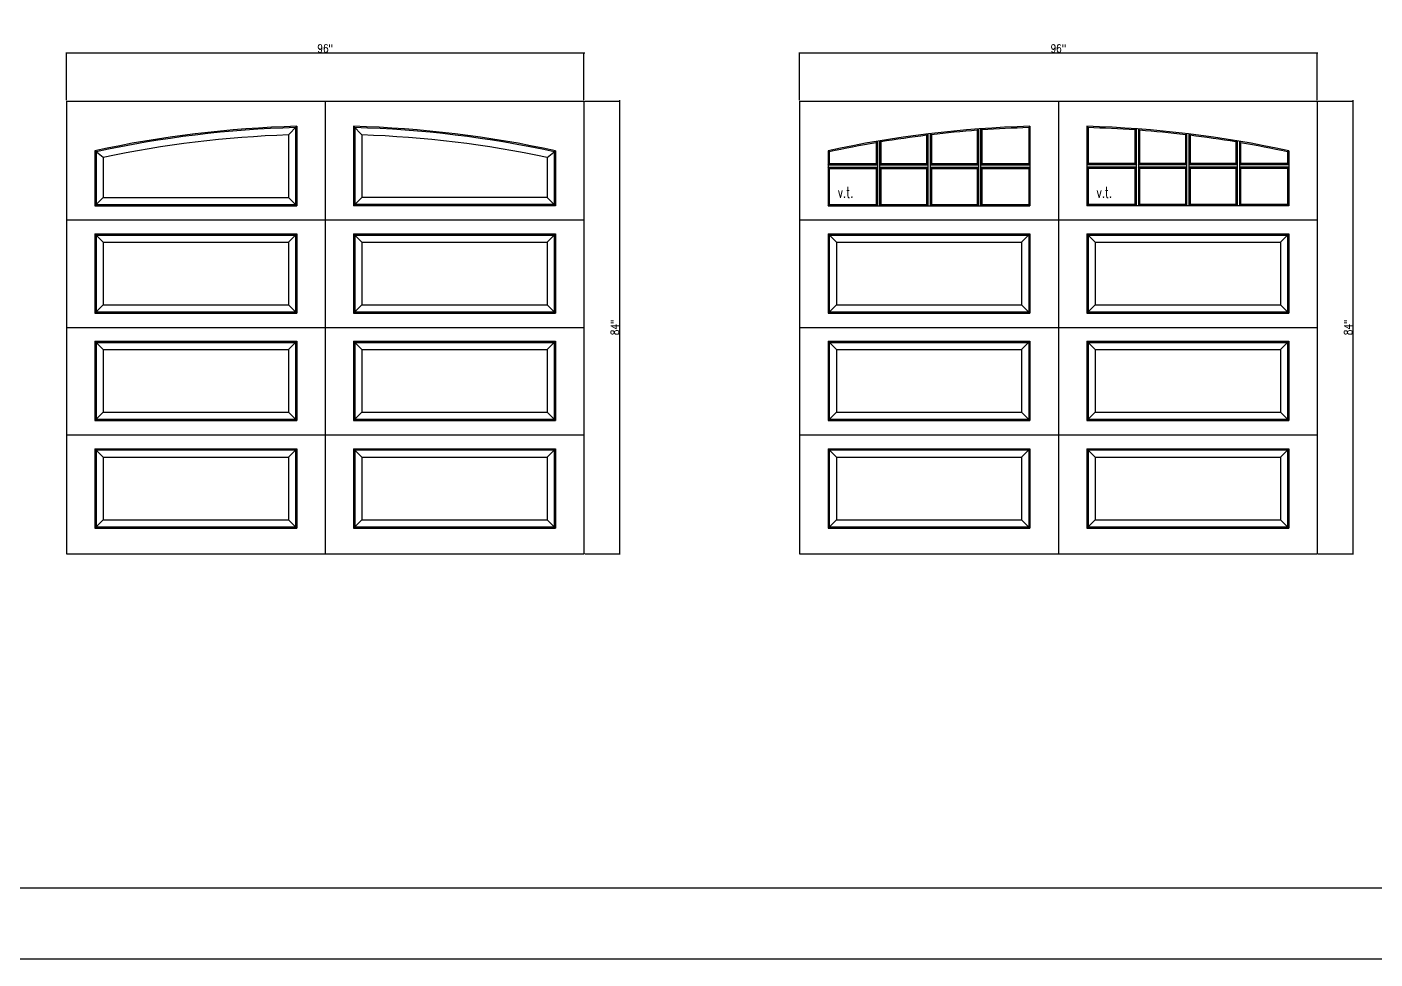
# Model space of a CAD drawing. Header units: inches. Extents: x 1985 to 11287, y 379 to 3234.
# Drawn here: x 8763.1 to 9013.1, y 2152 to 2325 of the extents above; entities that cross this region are included whole.
import ezdxf

# ---------------------------------------------------------------- set-up
doc = ezdxf.new("R2010")
doc.units = ezdxf.units.IN
doc.header["$MEASUREMENT"] = 0
doc.layers.get('0').update_dxf_attribs({"linetype": 'CONTINUOUS'})
doc.layers.get('Defpoints').update_dxf_attribs({"linetype": 'CONTINUOUS'})
for name, color, linetype in [('COTE1-1 99', 7, 'CONTINUOUS'), ('elevation 99', 7, 'CONTINUOUS'), ('separation 99', 3, 'CONTINUOUS')]:
    doc.layers.add(name, color=color, linetype=linetype)
doc.styles.get("Standard").update_dxf_attribs({"font": 'txt.shx', "width": 0.8})
doc.dimstyles.new('Elevation', dxfattribs={"dimscale": 2, "dimtxt": 0.75, "dimasz": 0.0625, "dimexe": 0.0625, "dimexo": 0.0625, "dimgap": 0.0625, "dimtad": 1, "dimdec": 5, "dimzin": 0, "dimdsep": 46, "dimlunit": 5, "dimtxsty": 'Standard', "dimblk1": 'OBLIQUE', "dimblk2": 'OBLIQUE', "dimsah": 1, "dimcen": 2, "dimdle": 0.0625, "dimclrd": 1, "dimclre": 1, "dimadec": 1, "dimazin": 0, "dimtfac": 0.375, "dimtdec": 5, "dimtmove": 0, "dimatfit": 3, "dimldrblk": 'OBLIQUE', "dimfxl": 1, "dimfrac": 2, "dimtolj": 1, "dimtzin": 0, "dimarcsym": 0})

# ---------------------------------------------------------------- blocks, each defined once
blk = doc.blocks.new('_OBLIQUE')
at = {"color": 0, "linetype": 'ByBlock'}
blk.add_line((-0.5, -0.5), (0.5, 0.5), dxfattribs=at)
blk = doc.blocks.new('*D100')
at = {"layer": 'COTE1-1 99', "color": 1, "lineweight": -2, "transparency": 16777216}
for p, q in [((8866.51, 2320.12), (8770.26, 2320.12)), ((8770.38, 2311.37), (8770.38, 2320.25)), ((8866.38, 2311.37), (8866.38, 2320.25))]:
    blk.add_line(p, q, dxfattribs=at)
at = {"layer": 'Defpoints', "color": 0, "transparency": 16777216}
for p in [(8770.38, 2320.12), (8770.38, 2311.24), (8866.38, 2311.24)]:
    blk.add_point(p, dxfattribs=at)
at = {"layer": 'COTE1-1 99', "color": 1, "lineweight": -2, "transparency": 16777216, "xscale": 0.125, "yscale": 0.125, "zscale": 0.125, "rotation": 180}
blk.add_blockref('_OBLIQUE', (8770.38, 2320.12), dxfattribs=at)
at = {"layer": 'COTE1-1 99', "color": 1, "lineweight": -2, "transparency": 16777216, "xscale": 0.125, "yscale": 0.125, "zscale": 0.125}
blk.add_blockref('_OBLIQUE', (8866.38, 2320.12), dxfattribs=at)
at = {"layer": 'COTE1-1 99', "color": 0, "transparency": 16777216, "insert": (8818.38, 2321), "char_height": 1.5, "attachment_point": 5}
blk.add_mtext('\\A1;96"', dxfattribs=at)
blk = doc.blocks.new('*D101')
at = {"layer": 'COTE1-1 99', "color": 1, "lineweight": -2, "transparency": 16777216}
for p, q in [((8866.51, 2311.24), (8873.12, 2311.24)), ((8872.99, 2311.37), (8872.99, 2227.12)), ((8866.51, 2227.24), (8873.12, 2227.24))]:
    blk.add_line(p, q, dxfattribs=at)
at = {"layer": 'Defpoints', "color": 0, "transparency": 16777216}
for p in [(8866.38, 2311.24), (8866.38, 2227.24), (8872.99, 2227.24)]:
    blk.add_point(p, dxfattribs=at)
at = {"layer": 'COTE1-1 99', "color": 1, "lineweight": -2, "transparency": 16777216, "xscale": 0.125, "yscale": 0.125, "zscale": 0.125}
for p, rotation in [((8872.99, 2311.24), 90), ((8872.99, 2227.24), 270)]:
    blk.add_blockref('_OBLIQUE', p, dxfattribs=dict(at, rotation=rotation))
at = {"layer": 'COTE1-1 99', "color": 0, "transparency": 16777216, "insert": (8872.12, 2269.24), "char_height": 1.5, "attachment_point": 5, "rotation": 90}
blk.add_mtext('\\A1;84"', dxfattribs=at)
blk = doc.blocks.new('*D104')
at = {"layer": 'COTE1-1 99', "color": 1, "lineweight": -2, "transparency": 16777216}
for p, q in [((9002.51, 2320.12), (8906.26, 2320.12)), ((8906.38, 2311.37), (8906.38, 2320.25)), ((9002.38, 2311.37), (9002.38, 2320.25))]:
    blk.add_line(p, q, dxfattribs=at)
at = {"layer": 'Defpoints', "color": 0, "transparency": 16777216}
for p in [(8906.38, 2320.12), (8906.38, 2311.24), (9002.38, 2311.24)]:
    blk.add_point(p, dxfattribs=at)
at = {"layer": 'COTE1-1 99', "color": 1, "lineweight": -2, "transparency": 16777216, "xscale": 0.125, "yscale": 0.125, "zscale": 0.125, "rotation": 180}
blk.add_blockref('_OBLIQUE', (8906.38, 2320.12), dxfattribs=at)
at = {"layer": 'COTE1-1 99', "color": 1, "lineweight": -2, "transparency": 16777216, "xscale": 0.125, "yscale": 0.125, "zscale": 0.125}
blk.add_blockref('_OBLIQUE', (9002.38, 2320.12), dxfattribs=at)
at = {"layer": 'COTE1-1 99', "color": 0, "transparency": 16777216, "insert": (8954.38, 2321), "char_height": 1.5, "attachment_point": 5}
blk.add_mtext('\\A1;96"', dxfattribs=at)
blk = doc.blocks.new('*D105')
at = {"layer": 'COTE1-1 99', "color": 1, "lineweight": -2, "transparency": 16777216}
for p, q in [((9002.51, 2311.24), (9009.12, 2311.24)), ((9008.99, 2311.37), (9008.99, 2227.12)), ((9002.51, 2227.24), (9009.12, 2227.24))]:
    blk.add_line(p, q, dxfattribs=at)
at = {"layer": 'Defpoints', "color": 0, "transparency": 16777216}
for p in [(9002.38, 2311.24), (9002.38, 2227.24), (9008.99, 2227.24)]:
    blk.add_point(p, dxfattribs=at)
at = {"layer": 'COTE1-1 99', "color": 1, "lineweight": -2, "transparency": 16777216, "xscale": 0.125, "yscale": 0.125, "zscale": 0.125}
for p, rotation in [((9008.99, 2311.24), 90), ((9008.99, 2227.24), 270)]:
    blk.add_blockref('_OBLIQUE', p, dxfattribs=dict(at, rotation=rotation))
at = {"layer": 'COTE1-1 99', "color": 0, "transparency": 16777216, "insert": (9008.12, 2269.24), "char_height": 1.5, "attachment_point": 5, "rotation": 90}
blk.add_mtext('\\A1;84"', dxfattribs=at)

msp = doc.modelspace()

# ---------------------------------------------------------------- linework, layer by layer
at = {"layer": 'elevation 99'}
for p, q in [((8770.380625, 2311.241326), (8866.380625, 2311.241326)), ((8770.380625, 2311.241326), (8770.380625, 2227.241326)), ((8775.880625, 2311.241326), (8812.880625, 2311.241326)), ((8818.380625, 2311.241326), (8818.380625, 2227.241326)), ((8823.880625, 2311.241326), (8860.880625, 2311.241326)), ((8866.380625, 2311.241326), (8866.380625, 2227.241326)), ((8906.380675, 2311.241326), (9002.380675, 2311.241326)), ((8906.380675, 2311.241326), (8906.380675, 2227.241326)), ((8911.880675, 2311.241326), (8948.880675, 2311.241326)), ((8954.380675, 2311.241326), (8954.380675, 2227.241326)), ((8959.880675, 2311.241326), (8996.880675, 2311.241326)), ((9002.380675, 2311.241326), (9002.380675, 2227.241326)), ((8813.113606, 2306.54318), (8811.568125, 2304.950139)), ((8812.880625, 2306.303826), (8812.880625, 2292.053826)), ((8813.113606, 2306.54318), (8813.113625, 2291.820826)), ((8823.647644, 2306.54318), (8823.647625, 2291.820826)), ((8823.647644, 2306.54318), (8825.193125, 2304.950139)), ((8823.880625, 2306.303826), (8823.880625, 2292.053826)), ((8939.309675, 2305.810819), (8939.542675, 2306.061933)), ((8939.309675, 2305.810819), (8939.309675, 2299.616326)), ((8939.542675, 2306.061933), (8939.542675, 2291.820826)), ((8939.951675, 2306.091904), (8939.951675, 2291.820826)), ((8939.951675, 2306.091904), (8940.184675, 2305.875013)), ((8940.184675, 2305.875013), (8940.184675, 2299.616326)), ((8949.113656, 2306.54318), (8948.880675, 2306.303826)), ((8948.880675, 2306.303826), (8948.880675, 2299.616326)), ((8949.113656, 2306.54318), (8949.113675, 2291.820826)), ((8959.647693, 2306.54318), (8959.647675, 2291.820826)), ((8959.647693, 2306.54318), (8959.880675, 2306.303826)), ((8959.880675, 2306.303826), (8959.880675, 2299.616326)), ((8968.809675, 2306.091904), (8968.576675, 2305.875013)), ((8968.576675, 2305.875013), (8968.576675, 2299.616326)), ((8968.809675, 2306.091904), (8968.809675, 2291.820826)), ((8969.218675, 2306.061933), (8969.218675, 2291.820826)), ((8969.451675, 2305.810819), (8969.218675, 2306.061933)), ((8969.451675, 2305.810819), (8969.451675, 2299.616326)), ((8811.568125, 2304.950139), (8811.568125, 2293.366326)), ((8825.193125, 2304.950139), (8825.193125, 2293.366326)), ((8920.576675, 2303.501989), (8920.809675, 2303.778154)), ((8920.576675, 2303.501989), (8920.576675, 2299.616326)), ((8920.809675, 2303.778154), (8920.809675, 2291.820826)), ((8921.218675, 2303.847275), (8921.218675, 2291.820826)), ((8921.218675, 2303.847275), (8921.451675, 2303.650043)), ((8921.451675, 2303.650043), (8921.451675, 2299.616326)), ((8929.943175, 2304.880872), (8930.176175, 2305.144141)), ((8929.943175, 2304.880872), (8929.943175, 2299.616326)), ((8930.176175, 2305.144141), (8930.176175, 2291.820826)), ((8930.585175, 2305.19352), (8930.585175, 2291.820826)), ((8930.585175, 2305.19352), (8930.818175, 2304.986637)), ((8930.818175, 2304.986637), (8930.818175, 2299.616326)), ((8978.176175, 2305.19352), (8977.943175, 2304.986637)), ((8977.943175, 2304.986637), (8977.943175, 2299.616326)), ((8978.176175, 2305.19352), (8978.176175, 2291.820826)), ((8978.585175, 2305.144141), (8978.585175, 2291.820826)), ((8978.818175, 2304.880872), (8978.585175, 2305.144141)), ((8978.818175, 2304.880872), (8978.818175, 2299.616326)), ((8987.542675, 2303.847275), (8987.309675, 2303.650043)), ((8987.309675, 2303.650043), (8987.309675, 2299.616326)), ((8987.542675, 2303.847275), (8987.542675, 2291.820826)), ((8987.951675, 2303.778154), (8987.951675, 2291.820826)), ((8988.184675, 2303.501989), (8987.951675, 2303.778154)), ((8988.184675, 2303.501989), (8988.184675, 2299.616326)), ((8775.647625, 2301.999364), (8775.647625, 2291.820826)), ((8777.196453, 2300.751754), (8775.647625, 2301.999364)), ((8775.880625, 2301.811678), (8775.880625, 2292.053826)), ((8777.193125, 2300.751049), (8777.193125, 2293.366326)), ((8859.564797, 2300.751754), (8861.113625, 2301.999364)), ((8859.568125, 2300.751049), (8859.568125, 2293.366326)), ((8860.880625, 2301.811678), (8860.880625, 2292.053826)), ((8861.113625, 2301.999364), (8861.113625, 2291.820826)), ((8911.647675, 2301.999364), (8911.647675, 2291.820826)), ((8911.880675, 2301.811678), (8911.647675, 2301.999364)), ((8911.880675, 2301.811678), (8911.880675, 2299.616326)), ((8996.880675, 2301.811678), (8997.113675, 2301.999364)), ((8996.880675, 2301.811678), (8996.880675, 2299.616326)), ((8997.113675, 2301.999364), (8997.113675, 2291.820826)), ((8911.647675, 2299.383326), (8911.880675, 2299.616326)), ((8911.647675, 2299.383326), (8916.551175, 2299.383326)), ((8911.647675, 2298.974326), (8916.551175, 2298.974326)), ((8911.880675, 2298.741326), (8911.647675, 2298.974326)), ((8911.880675, 2299.616326), (8916.318175, 2299.616326)), ((8911.880675, 2298.741326), (8916.318175, 2298.741326)), ((8911.880675, 2298.741326), (8911.880675, 2292.053826)), ((8916.085175, 2299.383326), (8920.809675, 2299.383326)), ((8916.085175, 2298.974326), (8920.809675, 2298.974326)), ((8916.318175, 2299.616326), (8920.576675, 2299.616326)), ((8916.318175, 2298.741326), (8920.576675, 2298.741326)), ((8920.576675, 2299.616326), (8920.809675, 2299.383326)), ((8920.809675, 2298.974326), (8920.576675, 2298.741326)), ((8920.576675, 2298.741326), (8920.576675, 2292.053826)), ((8921.451675, 2299.616326), (8921.218675, 2299.383326)), ((8921.218675, 2299.383326), (8930.176175, 2299.383326)), ((8921.218675, 2298.974326), (8930.176175, 2298.974326)), ((8921.218675, 2298.974326), (8921.451675, 2298.741326)), ((8921.451675, 2299.616326), (8929.943175, 2299.616326)), ((8921.451675, 2298.741326), (8929.943175, 2298.741326)), ((8921.451675, 2298.741326), (8921.451675, 2292.053826)), ((8930.176175, 2299.383326), (8929.943175, 2299.616326)), ((8929.943175, 2298.741326), (8930.176175, 2298.974326)), ((8929.943175, 2298.741326), (8929.943175, 2292.053826)), ((8930.585175, 2299.383326), (8930.818175, 2299.616326)), ((8930.585175, 2299.383326), (8939.542675, 2299.383326)), ((8930.585175, 2298.974326), (8939.542675, 2298.974326)), ((8930.818175, 2298.741326), (8930.585175, 2298.974326)), ((8930.818175, 2299.616326), (8939.309675, 2299.616326)), ((8930.818175, 2298.741326), (8930.818175, 2292.053826)), ((8930.818175, 2298.741326), (8939.309675, 2298.741326)), ((8939.542675, 2299.383326), (8939.309675, 2299.616326)), ((8939.309675, 2298.741326), (8939.542675, 2298.974326)), ((8939.309675, 2298.741326), (8939.309675, 2292.053826)), ((8939.951675, 2299.383326), (8940.184675, 2299.616326)), ((8939.951675, 2299.383326), (8944.676175, 2299.383326)), ((8939.951675, 2298.974326), (8944.676175, 2298.974326)), ((8940.184675, 2298.741326), (8939.951675, 2298.974326)), ((8940.184675, 2299.616326), (8944.443175, 2299.616326)), ((8940.184675, 2298.741326), (8944.443175, 2298.741326)), ((8940.184675, 2298.741326), (8940.184675, 2292.053826)), ((8944.210175, 2299.383326), (8949.113675, 2299.383326)), ((8944.210175, 2298.974326), (8949.113675, 2298.974326)), ((8944.443175, 2299.616326), (8948.880675, 2299.616326)), ((8944.443175, 2298.741326), (8948.880675, 2298.741326)), ((8948.880675, 2299.616326), (8949.113675, 2299.383326)), ((8948.880675, 2298.741326), (8949.113675, 2298.974326)), ((8948.880675, 2298.741326), (8948.880675, 2292.053826)), ((8959.880675, 2299.616326), (8959.647675, 2299.383326)), ((8964.551175, 2299.383326), (8959.647675, 2299.383326)), ((8959.880675, 2298.741326), (8959.647675, 2298.974326)), ((8964.551175, 2298.974326), (8959.647675, 2298.974326)), ((8964.318175, 2299.616326), (8959.880675, 2299.616326)), ((8959.880675, 2298.741326), (8959.880675, 2292.053826)), ((8964.318175, 2298.741326), (8959.880675, 2298.741326)), ((8968.809675, 2299.383326), (8964.085175, 2299.383326)), ((8968.809675, 2298.974326), (8964.085175, 2298.974326)), ((8968.576675, 2299.616326), (8964.318175, 2299.616326)), ((8968.576675, 2298.741326), (8964.318175, 2298.741326)), ((8968.809675, 2299.383326), (8968.576675, 2299.616326)), ((8968.576675, 2298.741326), (8968.809675, 2298.974326)), ((8968.576675, 2298.741326), (8968.576675, 2292.053826)), ((8969.218675, 2299.383326), (8969.451675, 2299.616326)), ((8978.176175, 2299.383326), (8969.218675, 2299.383326)), ((8978.176175, 2298.974326), (8969.218675, 2298.974326)), ((8969.451675, 2298.741326), (8969.218675, 2298.974326)), ((8977.943175, 2299.616326), (8969.451675, 2299.616326)), ((8977.943175, 2298.741326), (8969.451675, 2298.741326)), ((8969.451675, 2298.741326), (8969.451675, 2292.053826)), ((8978.176175, 2299.383326), (8977.943175, 2299.616326)), ((8977.943175, 2298.741326), (8978.176175, 2298.974326)), ((8977.943175, 2298.741326), (8977.943175, 2292.053826)), ((8978.585175, 2299.383326), (8978.818175, 2299.616326)), ((8987.542675, 2299.383326), (8978.585175, 2299.383326)), ((8987.542675, 2298.974326), (8978.585175, 2298.974326)), ((8978.818175, 2298.741326), (8978.585175, 2298.974326)), ((8987.309675, 2299.616326), (8978.818175, 2299.616326)), ((8987.309675, 2298.741326), (8978.818175, 2298.741326)), ((8978.818175, 2298.741326), (8978.818175, 2292.053826)), ((8987.309675, 2299.616326), (8987.542675, 2299.383326)), ((8987.542675, 2298.974326), (8987.309675, 2298.741326)), ((8987.309675, 2298.741326), (8987.309675, 2292.053826)), ((8988.184675, 2299.616326), (8987.951675, 2299.383326)), ((8992.676175, 2299.383326), (8987.951675, 2299.383326)), ((8992.676175, 2298.974326), (8987.951675, 2298.974326)), ((8987.951675, 2298.974326), (8988.184675, 2298.741326)), ((8992.443175, 2299.616326), (8988.184675, 2299.616326)), ((8992.443175, 2298.741326), (8988.184675, 2298.741326)), ((8988.184675, 2298.741326), (8988.184675, 2292.053826)), ((8997.113675, 2299.383326), (8992.210175, 2299.383326)), ((8997.113675, 2298.974326), (8992.210175, 2298.974326)), ((8996.880675, 2299.616326), (8992.443175, 2299.616326)), ((8996.880675, 2298.741326), (8992.443175, 2298.741326)), ((8997.113675, 2299.383326), (8996.880675, 2299.616326)), ((8996.880675, 2298.741326), (8997.113675, 2298.974326)), ((8996.880675, 2298.741326), (8996.880675, 2292.053826)), ((8775.647625, 2291.820826), (8777.193125, 2293.366326)), ((8777.193125, 2293.366326), (8811.568125, 2293.366326)), ((8813.113625, 2291.820826), (8811.568125, 2293.366326)), ((8823.647625, 2291.820826), (8825.193125, 2293.366326)), ((8859.568125, 2293.366326), (8825.193125, 2293.366326)), ((8861.113625, 2291.820826), (8859.568125, 2293.366326)), ((8775.647625, 2291.820826), (8813.113625, 2291.820826)), ((8775.880625, 2292.053826), (8812.880625, 2292.053826)), ((8861.113625, 2291.820826), (8823.647625, 2291.820826)), ((8860.880625, 2292.053826), (8823.880625, 2292.053826)), ((8911.647675, 2291.820826), (8911.880675, 2292.053826)), ((8911.647675, 2291.820826), (8949.113675, 2291.820826)), ((8911.880675, 2292.053826), (8916.318175, 2292.053826)), ((8916.318175, 2292.053826), (8920.576675, 2292.053826)), ((8920.576675, 2292.053826), (8920.809675, 2291.820826)), ((8921.451675, 2292.053826), (8921.218675, 2291.820826)), ((8921.451675, 2292.053826), (8929.943175, 2292.053826)), ((8929.943175, 2292.053826), (8930.176175, 2291.820826)), ((8930.818175, 2292.053826), (8930.585175, 2291.820826)), ((8930.818175, 2292.053826), (8939.309675, 2292.053826)), ((8939.309675, 2292.053826), (8939.542675, 2291.820826)), ((8940.184675, 2292.053826), (8939.951675, 2291.820826)), ((8940.184675, 2292.053826), (8944.443175, 2292.053826)), ((8944.443175, 2292.053826), (8948.880675, 2292.053826)), ((8949.113675, 2291.820826), (8948.880675, 2292.053826)), ((8959.647675, 2291.820826), (8959.880675, 2292.053826)), ((8997.113675, 2291.820826), (8959.647675, 2291.820826)), ((8964.318175, 2292.053826), (8959.880675, 2292.053826)), ((8968.576675, 2292.053826), (8964.318175, 2292.053826)), ((8968.576675, 2292.053826), (8968.809675, 2291.820826)), ((8969.451675, 2292.053826), (8969.218675, 2291.820826)), ((8977.943175, 2292.053826), (8969.451675, 2292.053826)), ((8977.943175, 2292.053826), (8978.176175, 2291.820826)), ((8978.818175, 2292.053826), (8978.585175, 2291.820826)), ((8987.309675, 2292.053826), (8978.818175, 2292.053826)), ((8987.309675, 2292.053826), (8987.542675, 2291.820826)), ((8988.184675, 2292.053826), (8987.951675, 2291.820826)), ((8992.443175, 2292.053826), (8988.184675, 2292.053826)), ((8996.880675, 2292.053826), (8992.443175, 2292.053826)), ((8997.113675, 2291.820826), (8996.880675, 2292.053826)), ((8770.380625, 2289.178826), (8866.380625, 2289.178826)), ((8906.380675, 2289.178826), (9002.380675, 2289.178826)), ((8775.647625, 2286.599326), (8775.647625, 2271.883276)), ((8775.647625, 2286.599326), (8777.193125, 2285.053826)), ((8775.647625, 2286.599326), (8813.113625, 2286.599326)), ((8775.880625, 2286.366326), (8775.880625, 2272.116276)), ((8775.880625, 2286.366326), (8812.880625, 2286.366326)), ((8813.113625, 2286.599326), (8811.568125, 2285.053826)), ((8812.880625, 2286.366326), (8812.880625, 2272.116276)), ((8813.113625, 2286.599326), (8813.113625, 2271.883276)), ((8823.647625, 2286.599326), (8823.647625, 2271.883276)), ((8823.647625, 2286.599326), (8825.193125, 2285.053826)), ((8823.647625, 2286.599326), (8861.113625, 2286.599326)), ((8823.880625, 2286.366326), (8823.880625, 2272.116276)), ((8823.880625, 2286.366326), (8860.880625, 2286.366326)), ((8861.113625, 2286.599326), (8859.568125, 2285.053826)), ((8860.880625, 2286.366326), (8860.880625, 2272.116276)), ((8861.113625, 2286.599326), (8861.113625, 2271.883276)), ((8911.647675, 2286.599326), (8911.647675, 2271.883276)), ((8911.647675, 2286.599326), (8913.193175, 2285.053826)), ((8911.647675, 2286.599326), (8949.113675, 2286.599326)), ((8911.880675, 2286.366326), (8911.880675, 2272.116276)), ((8911.880675, 2286.366326), (8948.880675, 2286.366326)), ((8949.113675, 2286.599326), (8947.568175, 2285.053826)), ((8948.880675, 2286.366326), (8948.880675, 2272.116276)), ((8949.113675, 2286.599326), (8949.113675, 2271.883276)), ((8959.647675, 2286.599326), (8959.647675, 2271.883276)), ((8959.647675, 2286.599326), (8961.193175, 2285.053826)), ((8959.647675, 2286.599326), (8997.113675, 2286.599326)), ((8959.880675, 2286.366326), (8959.880675, 2272.116276)), ((8959.880675, 2286.366326), (8996.880675, 2286.366326)), ((8997.113675, 2286.599326), (8995.568175, 2285.053826)), ((8996.880675, 2286.366326), (8996.880675, 2272.116276)), ((8997.113675, 2286.599326), (8997.113675, 2271.883276)), ((8777.193125, 2285.053826), (8777.193125, 2273.428776)), ((8777.193125, 2285.053826), (8811.568125, 2285.053826)), ((8811.568125, 2285.053826), (8811.568125, 2273.428776)), ((8825.193125, 2285.053826), (8825.193125, 2273.428776)), ((8825.193125, 2285.053826), (8859.568125, 2285.053826)), ((8859.568125, 2285.053826), (8859.568125, 2273.428776)), ((8913.193175, 2285.053826), (8913.193175, 2273.428776)), ((8913.193175, 2285.053826), (8947.568175, 2285.053826)), ((8947.568175, 2285.053826), (8947.568175, 2273.428776)), ((8961.193175, 2285.053826), (8961.193175, 2273.428776)), ((8961.193175, 2285.053826), (8995.568175, 2285.053826)), ((8995.568175, 2285.053826), (8995.568175, 2273.428776)), ((8775.647625, 2271.883276), (8777.193125, 2273.428776)), ((8777.193125, 2273.428776), (8811.568125, 2273.428776)), ((8813.113625, 2271.883276), (8811.568125, 2273.428776)), ((8823.647625, 2271.883276), (8825.193125, 2273.428776)), ((8825.193125, 2273.428776), (8859.568125, 2273.428776)), ((8861.113625, 2271.883276), (8859.568125, 2273.428776)), ((8911.647675, 2271.883276), (8913.193175, 2273.428776)), ((8913.193175, 2273.428776), (8947.568175, 2273.428776)), ((8949.113675, 2271.883276), (8947.568175, 2273.428776)), ((8959.647675, 2271.883276), (8961.193175, 2273.428776)), ((8961.193175, 2273.428776), (8995.568175, 2273.428776)), ((8997.113675, 2271.883276), (8995.568175, 2273.428776)), ((8775.647625, 2271.883276), (8813.113625, 2271.883276)), ((8775.880625, 2272.116276), (8812.880625, 2272.116276)), ((8823.647625, 2271.883276), (8861.113625, 2271.883276)), ((8823.880625, 2272.116276), (8860.880625, 2272.116276)), ((8911.647675, 2271.883276), (8949.113675, 2271.883276)), ((8911.880675, 2272.116276), (8948.880675, 2272.116276)), ((8959.647675, 2271.883276), (8997.113675, 2271.883276)), ((8959.880675, 2272.116276), (8996.880675, 2272.116276)), ((8770.380625, 2269.241326), (8866.380625, 2269.241326)), ((8906.380675, 2269.241326), (9002.380675, 2269.241326)), ((8775.647625, 2266.661826), (8775.647625, 2251.945776)), ((8775.647625, 2266.661826), (8777.193125, 2265.116326)), ((8775.647625, 2266.661826), (8813.113625, 2266.661826)), ((8775.880625, 2266.428826), (8775.880625, 2252.178776)), ((8775.880625, 2266.428826), (8812.880625, 2266.428826)), ((8813.113625, 2266.661826), (8811.568125, 2265.116326)), ((8812.880625, 2266.428826), (8812.880625, 2252.178776)), ((8813.113625, 2266.661826), (8813.113625, 2251.945776)), ((8823.647625, 2266.661826), (8823.647625, 2251.945776)), ((8823.647625, 2266.661826), (8825.193125, 2265.116326)), ((8823.647625, 2266.661826), (8861.113625, 2266.661826)), ((8823.880625, 2266.428826), (8823.880625, 2252.178776)), ((8823.880625, 2266.428826), (8860.880625, 2266.428826)), ((8861.113625, 2266.661826), (8859.568125, 2265.116326)), ((8860.880625, 2266.428826), (8860.880625, 2252.178776)), ((8861.113625, 2266.661826), (8861.113625, 2251.945776)), ((8911.647675, 2266.661826), (8911.647675, 2251.945776)), ((8911.647675, 2266.661826), (8913.193175, 2265.116326)), ((8911.647675, 2266.661826), (8949.113675, 2266.661826)), ((8911.880675, 2266.428826), (8911.880675, 2252.178776)), ((8911.880675, 2266.428826), (8948.880675, 2266.428826)), ((8949.113675, 2266.661826), (8947.568175, 2265.116326)), ((8948.880675, 2266.428826), (8948.880675, 2252.178776)), ((8949.113675, 2266.661826), (8949.113675, 2251.945776)), ((8959.647675, 2266.661826), (8959.647675, 2251.945776)), ((8959.647675, 2266.661826), (8961.193175, 2265.116326)), ((8959.647675, 2266.661826), (8997.113675, 2266.661826)), ((8959.880675, 2266.428826), (8959.880675, 2252.178776)), ((8959.880675, 2266.428826), (8996.880675, 2266.428826)), ((8997.113675, 2266.661826), (8995.568175, 2265.116326)), ((8996.880675, 2266.428826), (8996.880675, 2252.178776)), ((8997.113675, 2266.661826), (8997.113675, 2251.945776)), ((8777.193125, 2265.116326), (8777.193125, 2253.491276)), ((8777.193125, 2265.116326), (8811.568125, 2265.116326)), ((8811.568125, 2265.116326), (8811.568125, 2253.491276)), ((8825.193125, 2265.116326), (8825.193125, 2253.491276)), ((8825.193125, 2265.116326), (8859.568125, 2265.116326)), ((8859.568125, 2265.116326), (8859.568125, 2253.491276)), ((8913.193175, 2265.116326), (8913.193175, 2253.491276)), ((8913.193175, 2265.116326), (8947.568175, 2265.116326)), ((8947.568175, 2265.116326), (8947.568175, 2253.491276)), ((8961.193175, 2265.116326), (8961.193175, 2253.491276)), ((8961.193175, 2265.116326), (8995.568175, 2265.116326)), ((8995.568175, 2265.116326), (8995.568175, 2253.491276)), ((8775.647625, 2251.945776), (8777.193125, 2253.491276)), ((8777.193125, 2253.491276), (8811.568125, 2253.491276)), ((8813.113625, 2251.945776), (8811.568125, 2253.491276)), ((8823.647625, 2251.945776), (8825.193125, 2253.491276)), ((8825.193125, 2253.491276), (8859.568125, 2253.491276)), ((8861.113625, 2251.945776), (8859.568125, 2253.491276)), ((8911.647675, 2251.945776), (8913.193175, 2253.491276)), ((8913.193175, 2253.491276), (8947.568175, 2253.491276)), ((8949.113675, 2251.945776), (8947.568175, 2253.491276)), ((8959.647675, 2251.945776), (8961.193175, 2253.491276)), ((8961.193175, 2253.491276), (8995.568175, 2253.491276)), ((8997.113675, 2251.945776), (8995.568175, 2253.491276)), ((8775.647625, 2251.945776), (8813.113625, 2251.945776)), ((8775.880625, 2252.178776), (8812.880625, 2252.178776)), ((8823.647625, 2251.945776), (8861.113625, 2251.945776)), ((8823.880625, 2252.178776), (8860.880625, 2252.178776)), ((8911.647675, 2251.945776), (8949.113675, 2251.945776)), ((8911.880675, 2252.178776), (8948.880675, 2252.178776)), ((8959.647675, 2251.945776), (8997.113675, 2251.945776)), ((8959.880675, 2252.178776), (8996.880675, 2252.178776)), ((8770.380625, 2249.303826), (8866.380625, 2249.303826)), ((8906.380675, 2249.303826), (9002.380675, 2249.303826)), ((8775.647625, 2246.724376), (8775.647625, 2232.008326)), ((8775.647625, 2246.724376), (8777.193125, 2245.178876)), ((8775.647625, 2246.724376), (8813.113625, 2246.724376)), ((8775.880625, 2246.491376), (8775.880625, 2232.241326)), ((8775.880625, 2246.491376), (8812.880625, 2246.491376)), ((8813.113625, 2246.724376), (8811.568125, 2245.178876)), ((8812.880625, 2246.491376), (8812.880625, 2232.241326)), ((8813.113625, 2246.724376), (8813.113625, 2232.008326)), ((8823.647625, 2246.724376), (8823.647625, 2232.008326)), ((8823.647625, 2246.724376), (8825.193125, 2245.178876)), ((8823.647625, 2246.724376), (8861.113625, 2246.724376)), ((8823.880625, 2246.491376), (8823.880625, 2232.241326)), ((8823.880625, 2246.491376), (8860.880625, 2246.491376)), ((8861.113625, 2246.724376), (8859.568125, 2245.178876)), ((8860.880625, 2246.491376), (8860.880625, 2232.241326)), ((8861.113625, 2246.724376), (8861.113625, 2232.008326)), ((8911.647675, 2246.724376), (8911.647675, 2232.008326)), ((8911.647675, 2246.724376), (8913.193175, 2245.178876)), ((8911.647675, 2246.724376), (8949.113675, 2246.724376)), ((8911.880675, 2246.491376), (8911.880675, 2232.241326)), ((8911.880675, 2246.491376), (8948.880675, 2246.491376)), ((8949.113675, 2246.724376), (8947.568175, 2245.178876)), ((8948.880675, 2246.491376), (8948.880675, 2232.241326)), ((8949.113675, 2246.724376), (8949.113675, 2232.008326)), ((8959.647675, 2246.724376), (8959.647675, 2232.008326)), ((8959.647675, 2246.724376), (8961.193175, 2245.178876)), ((8959.647675, 2246.724376), (8997.113675, 2246.724376)), ((8959.880675, 2246.491376), (8959.880675, 2232.241326)), ((8959.880675, 2246.491376), (8996.880675, 2246.491376)), ((8997.113675, 2246.724376), (8995.568175, 2245.178876)), ((8996.880675, 2246.491376), (8996.880675, 2232.241326)), ((8997.113675, 2246.724376), (8997.113675, 2232.008326)), ((8777.193125, 2245.178876), (8777.193125, 2233.553826)), ((8777.193125, 2245.178876), (8811.568125, 2245.178876)), ((8811.568125, 2245.178876), (8811.568125, 2233.553826)), ((8825.193125, 2245.178876), (8825.193125, 2233.553826)), ((8825.193125, 2245.178876), (8859.568125, 2245.178876)), ((8859.568125, 2245.178876), (8859.568125, 2233.553826)), ((8913.193175, 2245.178876), (8913.193175, 2233.553826)), ((8913.193175, 2245.178876), (8947.568175, 2245.178876)), ((8947.568175, 2245.178876), (8947.568175, 2233.553826)), ((8961.193175, 2245.178876), (8961.193175, 2233.553826)), ((8961.193175, 2245.178876), (8995.568175, 2245.178876)), ((8995.568175, 2245.178876), (8995.568175, 2233.553826)), ((8775.647625, 2232.008326), (8777.193125, 2233.553826)), ((8777.193125, 2233.553826), (8811.568125, 2233.553826)), ((8813.113625, 2232.008326), (8811.568125, 2233.553826)), ((8823.647625, 2232.008326), (8825.193125, 2233.553826)), ((8825.193125, 2233.553826), (8859.568125, 2233.553826)), ((8861.113625, 2232.008326), (8859.568125, 2233.553826)), ((8911.647675, 2232.008326), (8913.193175, 2233.553826)), ((8913.193175, 2233.553826), (8947.568175, 2233.553826)), ((8949.113675, 2232.008326), (8947.568175, 2233.553826)), ((8959.647675, 2232.008326), (8961.193175, 2233.553826)), ((8961.193175, 2233.553826), (8995.568175, 2233.553826)), ((8997.113675, 2232.008326), (8995.568175, 2233.553826)), ((8775.647625, 2232.008326), (8813.113625, 2232.008326)), ((8775.880625, 2232.241326), (8812.880625, 2232.241326)), ((8823.647625, 2232.008326), (8861.113625, 2232.008326)), ((8823.880625, 2232.241326), (8860.880625, 2232.241326)), ((8911.647675, 2232.008326), (8949.113675, 2232.008326)), ((8911.880675, 2232.241326), (8948.880675, 2232.241326)), ((8959.647675, 2232.008326), (8997.113675, 2232.008326)), ((8959.880675, 2232.241326), (8996.880675, 2232.241326)), ((8770.380625, 2227.241326), (8866.380625, 2227.241326)), ((8906.380675, 2227.241326), (9002.380675, 2227.241326))]:
    msp.add_line(p, q, dxfattribs=at)
for centre, radius, start, end in [((8818.380625, 2106.379465), 200.233, 91.50730778, 102.32263578), ((8818.380625, 2106.379465), 200, 91.5758326, 102.268899), ((8818.380625, 2106.379465), 200.233, 77.67736422, 88.49269222), ((8818.380625, 2106.379465), 200, 77.731101, 88.4241674), ((8954.380675, 2106.379465), 200.233, 91.50730778, 102.32263578), ((8954.380675, 2106.379465), 200, 94.32162003, 96.76587249), ((8954.380675, 2106.379465), 200, 91.5758326, 94.07027711), ((8954.380675, 2106.379465), 200.233, 77.67736422, 88.49269222), ((8954.380675, 2106.379465), 200, 85.92972289, 88.4241674), ((8954.380675, 2106.379465), 200, 83.23412751, 85.67837997), ((8818.380625, 2106.379465), 198.6875, 91.96491485, 101.96404866), ((8818.380625, 2106.379465), 198.6875, 78.03595134, 88.03508515), ((8954.380675, 2106.379465), 200, 99.73084468, 102.268899), ((8954.380675, 2106.379465), 200, 97.01836629, 99.47661242), ((8954.380675, 2106.379465), 200, 80.52338758, 82.98163371), ((8954.380675, 2106.379465), 200, 77.731101, 80.26915532)]:
    msp.add_arc(centre, radius, start, end, dxfattribs=at)
at = {"layer": 'separation 99'}
for points in [[(8443.348814, 3222.122455), (9954.635727, 3222.122455), (9954.635727, 2152.035106), (8443.348814, 2152.035106)], [(8620.166193, 3211.169101), (9943.175612, 3211.169101), (9943.175612, 2165.20704), (8620.166193, 2165.20704)]]:
    msp.add_lwpolyline(points, close=True, dxfattribs=at)

# ---------------------------------------------------------------- texts
at = {"layer": 'elevation 99', "width": 0.7}
for p in [(8913.460609, 2293.299089), (8961.460609, 2293.299089)]:
    msp.add_text('v.t.', height=2, dxfattribs=at).set_placement(p)

# ---------------------------------------------------------------- dimensions: what is measured, and where the dimension line sits
at = {"layer": 'COTE1-1 99'}
for base, p1, p2, picture, middle in [((8770.380625, 2320.12127), (8866.380625, 2311.241326), (8770.380625, 2311.241326), '*D100', (8818.380625, 2320.99627)), ((8906.380675, 2320.12127), (9002.380675, 2311.241326), (8906.380675, 2311.241326), '*D104', (8954.380675, 2320.99627))]:
    dim = msp.add_linear_dim(base=base, p1=p1, p2=p2, dimstyle='Elevation', override={"dimpost": '"'}, dxfattribs=at)
    dim.commit()
    dim.dimension.update_dxf_attribs({"geometry": picture, "text_midpoint": middle})
for base, p1, p2, picture, middle in [((8872.992351, 2227.241326), (8866.380625, 2311.241326), (8866.380625, 2227.241326), '*D101', (8872.117351, 2269.241326)), ((9008.9924, 2227.241326), (9002.380675, 2311.241326), (9002.380675, 2227.241326), '*D105', (9008.1174, 2269.241326))]:
    dim = msp.add_linear_dim(base=base, p1=p1, p2=p2, angle=90, dimstyle='Elevation', override={"dimpost": '"'}, dxfattribs=at)
    dim.commit()
    dim.dimension.update_dxf_attribs({"geometry": picture, "text_midpoint": middle})

doc.saveas('drawing.dxf')
